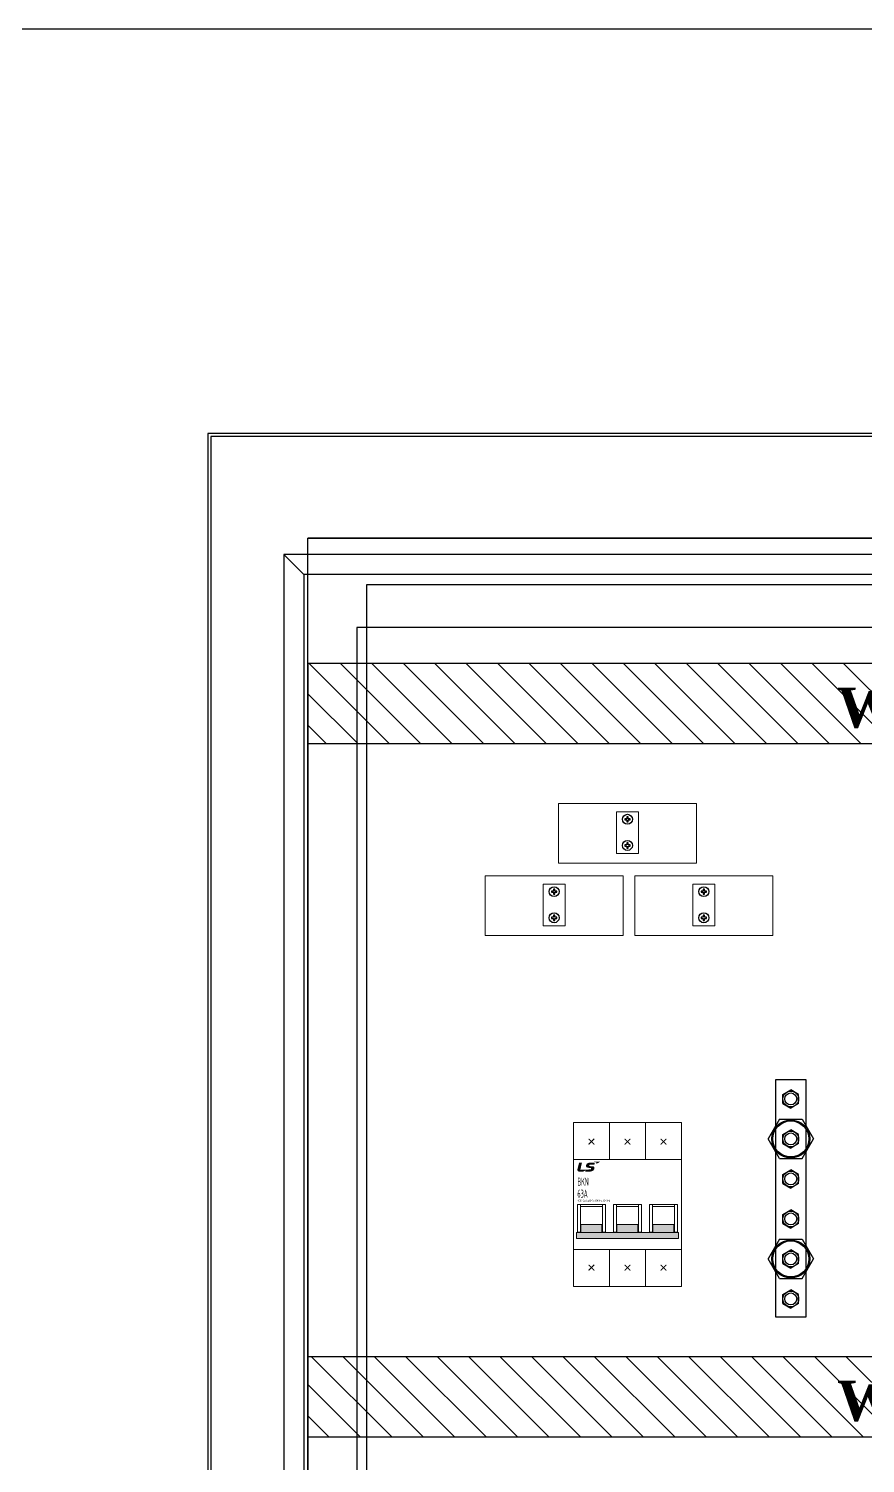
# Model space of a CAD drawing. Header units: millimetres. Extents: x 0 to 3565, y 0 to 2487.
# Drawn here: x 2103 to 2521, y 1770 to 2487 of the extents above; entities that cross this region are included whole.
import ezdxf
from ezdxf.enums import TextEntityAlignment as Align

# ---------------------------------------------------------------- set-up
doc = ezdxf.new("R2010")
doc.units = ezdxf.units.MM
doc.layers.add('10', color=4, linetype='Continuous')
doc.layers.add('2', color=2, linetype='Continuous')
doc.layers.add('hw_Text', color=7, linetype='Continuous', lineweight=13)
doc.layers.add('NET THAY', color=7, linetype='Continuous', lineweight=20)
doc.styles.add('Tahoma', font='timesbd.ttf', dxfattribs={"height": 50})
doc.styles.add('Tahoma (Input Text)', font='tahoma.ttf')
doc.styles.add('WD_IEC', font='isocp2.shx')

# ---------------------------------------------------------------- blocks, each defined once
blk = doc.blocks.new('khungtenAsean')
at = {"color": 2}
blk.add_lwpolyline([(0, 2055.35), (2906.85, 2055.35), (2906.85, 0), (0, 0)], close=True, dxfattribs=at)
at = {"color": 2, "style": 'Tahoma (Input Text)'}
for tag, p in [('KHACHHANG', (246.29, 81.05)), ('SANPHAM', (894.13, 77.5)), ('THONGTIN', (2136.15, 77.66)), ('THONGTIN', (2136.15, 17.66))]:
    blk.add_attdef(tag, p, '', height=25, dxfattribs=at)
for tag, p in [('SOLUONG', (1816.5, 48.07)), ('KICHTHUOC', (562.34, 16.65)), ('DODAY', (997.09, 16.65)), ('DODAY', (1400.38, 16.65))]:
    blk.add_attdef(tag, text='', height=25, dxfattribs=at).set_placement(p, align=Align.RIGHT)
blk.add_attdef('SO', text='', height=25, dxfattribs=at).set_placement((2853.12, 47.22), align=Align.CENTER)
blk = doc.blocks.new('*U478')
at = {"ltscale": 100}
h = blk.add_hatch(dxfattribs=at)
h.set_pattern_fill('ANSI31', color=253, scale=3.5, angle=-90, style=0)
h.set_pattern_definition([(315, (295, -0.0001), (7.85772, 7.85772), [])])
h.paths.add_polyline_path([(-102.5, 40), (-102.5, 0), (597.5, 0), (597.5, 40)])
at = {"color": 253, "ltscale": 150}
blk.add_lwpolyline([(-102.5, 40), (-102.5, 0), (597.5, 0), (597.5, 40)], close=True, dxfattribs=at)
at = {"color": 253, "ltscale": 5, "style": 'Tahoma'}
blk.add_attdef('SIZE2', text='', height=20, dxfattribs=at).set_placement((247.5, 18), align=Align.MIDDLE_CENTER)
blk = doc.blocks.new('*U12926')
at = {"color": 20, "linetype": 'ByBlock', "lineweight": 9, "const_width": 0.5}
for points in [[(-1.41, 1.41), (1.41, -1.41)], [(-1.41, -1.41), (1.41, 1.41)]]:
    blk.add_lwpolyline(points, dxfattribs=at)
blk = doc.blocks.new('*U442')
h = blk.add_hatch(color=152)
edge = h.paths.add_edge_path()
edge.add_spline(control_points=[(8.564, 2.4685), (8.9563, 2.4685), (9.1808, 2.3695), (9.1808, 2.1071), (9.1808, 1.9364), (9.0647, 1.7112), (8.9598, 1.6289), (8.7187, 1.4434), (8.5071, 1.4239), (7.3804, 1.4239), (7.3804, 1.4239), (1.9845, 1.4239), (1.9845, 1.4239), (1.9845, 1.4239), (3.0765, 6), (3.0765, 6), (3.0765, 6), (1.2699, 6), (1.2699, 6), (1.1455, 6), (1.099, 5.9656), (1.0613, 5.8181), (1.0613, 5.8181), (0.0442, 1.6058), (0.0442, 1.6058), (-0.1471, 0.7691), (0.2857, 0), (1.2486, 0), (2.2111, 0), (2.7619, 0), (3.5799, 0), (4.1541, 0), (4.8861, 0.4936), (5.2879, 1.0618), (5.3385, 1.1329), (5.4271, 1.146), (5.3916, 0.9943), (5.3208, 0.6944), (5.236, 0.3324), (5.2144, 0.2429), (5.1738, 0.067), (5.266, 0), (5.3495, 0), (5.3495, 0), (7.4326, 0), (8.0953, 0), (10.4251, 0), (11.3139, 1.1151), (11.4147, 2.4436), (11.4656, 3.1179), (10.9845, 3.6322), (9.6483, 3.6322), (9.6483, 3.6322), (8.9865, 3.6322), (8.6221, 3.6322), (8.2547, 3.6322), (7.8802, 3.7638), (7.8802, 4.0914), (7.8802, 4.4268), (8.308, 4.7296), (8.8585, 4.7296), (8.8585, 4.7296), (11.3596, 4.7296), (11.3596, 4.7296), (11.3596, 4.7296), (11.5587, 5.5206), (11.6019, 5.7037), (11.6558, 5.9342), (11.5877, 6), (11.4182, 6), (11.4182, 6), (8.3288, 6), (8.3288, 6), (6.5328, 6), (5.7269, 4.8013), (5.7269, 3.9445), (5.7269, 3.0871), (6.4178, 2.4697), (8.1984, 2.4697), (8.1984, 2.4697), (8.564, 2.4685), (8.564, 2.4685)], knot_values=[0, 0, 0, 0, 1, 1, 1, 2, 2, 2, 3, 3, 3, 4, 4, 4, 5, 5, 5, 6, 6, 6, 7, 7, 7, 8, 8, 8, 9, 9, 9, 10, 10, 10, 11, 11, 11, 12, 12, 12, 13, 13, 13, 14, 14, 14, 15, 15, 15, 16, 16, 16, 17, 17, 17, 18, 18, 18, 19, 19, 19, 20, 20, 20, 21, 21, 21, 22, 22, 22, 23, 23, 23, 24, 24, 24, 25, 25, 25, 26, 26, 26, 27, 27, 27, 27], degree=3, periodic=0)
h = blk.add_hatch(color=10)
edge = h.paths.add_edge_path()
edge.add_spline(control_points=[(10.5597, 6.7227), (10.5597, 6.7227), (15.5292, 6.7227), (15.5292, 6.7227), (15.5292, 6.7227), (12.5227, 5.194), (12.5227, 5.194), (12.5227, 5.194), (12.6282, 5.6846), (12.6608, 5.831), (12.6957, 5.9856), (12.6412, 6.0887), (12.451, 6.1474), (12.2549, 6.2072), (10.5597, 6.7227), (10.5597, 6.7227)], knot_values=[0, 0, 0, 0, 1, 1, 1, 2, 2, 2, 3, 3, 3, 4, 4, 4, 5, 5, 5, 5], degree=3, periodic=0)
at = {"layer": 'Defpoints', "color": 2, "linetype": 'ByBlock', "lineweight": 9}
blk.add_line((5.7544, 3), (5.7544, 3), dxfattribs=at)
blk = doc.blocks.new('*U469')
at = {"linetype": 'ByBlock', "lineweight": 9}
h = blk.add_hatch(color=253, dxfattribs=at)
h.dxf.hatch_style = 1
h.paths.add_polyline_path([(52.5, -17), (52.5, -14), (1.5, -14), (1.5, -17)])
h = blk.add_hatch(color=254, dxfattribs=at)
h.dxf.hatch_style = 1
h.paths.add_polyline_path([(14.25, -14), (14.25, -10), (3.75, -10), (3.75, -14)])
h = blk.add_hatch(color=254, dxfattribs=at)
h.dxf.hatch_style = 1
h.paths.add_polyline_path([(32.25, -14), (32.25, -10), (21.75, -10), (21.75, -14)])
h = blk.add_hatch(color=254, dxfattribs=at)
h.dxf.hatch_style = 1
h.paths.add_polyline_path([(50.25, -14), (50.25, -10), (39.75, -10), (39.75, -14)])
at = {"color": 0, "linetype": 'ByBlock', "lineweight": 9}
for p, q in [((18, 22.5), (18, 41)), ((36, 22.5), (36, 41)), ((18, -22.5), (18, -41)), ((36, -22.5), (36, -41))]:
    blk.add_line(p, q, dxfattribs=at)
at = {"color": 0, "linetype": 'ByBlock', "lineweight": 18}
for points in [[(0, -41), (54, -41), (54, 41), (0, 41)], [(0, -22.5), (54, -22.5), (54, 22.5), (0, 22.5)]]:
    blk.add_lwpolyline(points, close=True, dxfattribs=at)
at = {"color": 0, "linetype": 'ByBlock', "lineweight": 9}
for points in [[(14.5, -1), (14.5, 0), (3.5, 0), (3.5, -1), (3.5, 0), (2, 0), (2, -13.75), (3.5, -13.75), (3.5, -1), (14.5, -1), (14.5, -13.75), (16, -13.75), (16, 0), (14.5, 0)], [(32.5, -1), (32.5, 0), (21.5, 0), (21.5, -1), (21.5, 0), (20, 0), (20, -13.75), (21.5, -13.75), (21.5, -1), (32.5, -1), (32.5, -13.75), (34, -13.75), (34, 0), (32.5, 0)], [(50.5, -1), (50.5, 0), (39.5, 0), (39.5, -1), (39.5, 0), (38, 0), (38, -13.75), (39.5, -13.75), (39.5, -1), (50.5, -1), (50.5, -13.75), (52, -13.75), (52, 0), (50.5, 0)], [(1.5, -14), (52.5, -14), (52.5, -17), (1.5, -17)], [(3.75, -10), (14.25, -10), (14.25, -14), (3.75, -14)], [(21.75, -10), (32.25, -10), (32.25, -14), (21.75, -14)], [(39.75, -10), (50.25, -10), (50.25, -14), (39.75, -14)]]:
    blk.add_lwpolyline(points, close=True, dxfattribs=at)
for p in [(9, 31.5), (27, 31.5), (45, 31.5)]:
    blk.add_blockref('*U12926', p, dxfattribs=at)
at = {"color": 0, "linetype": 'ByBlock', "lineweight": -2, "xscale": 0.75, "yscale": 0.75, "zscale": 0.75}
blk.add_blockref('*U442', (2, 16.5), dxfattribs=at)
at = {"color": 0, "linetype": 'ByBlock', "lineweight": 9, "xscale": -1, "rotation": 180}
for p in [(9, -31.5), (27, -31.5), (45, -31.5)]:
    blk.add_blockref('*U12926', p, dxfattribs=at)
at = {"layer": 'Defpoints', "color": 8, "style": 'WD_IEC', "width": 0.75}
blk.add_text('MCB Series:BKN; BKN-c; BKN-b', height=1, dxfattribs=at).set_placement((2, 1.5))
at = {"layer": 'hw_Text', "style": 'WD_IEC', "width": 0.5, "flags": 12}
blk.add_attdef('TYPE', (2, 9.5), '', height=4, dxfattribs=at)
at = {"layer": 'hw_Text', "color": 1, "style": 'WD_IEC', "width": 0.5, "flags": 12}
blk.add_attdef('RATE', (2, 3.5), '', height=4, dxfattribs=at)
blk = doc.blocks.new('bien dong')
at = {"layer": '10'}
for p, q in [((877486.64, 3349.91), (877485.65, 3349.91)), ((877485.65, 3349.91), (877485.65, 3349.31)), ((877487.24, 3350.9), (877486.64, 3350.9)), ((877486.64, 3350.9), (877486.64, 3349.91)), ((877487.24, 3349.91), (877487.24, 3350.9)), ((877488.23, 3349.91), (877487.24, 3349.91)), ((877488.23, 3349.31), (877488.23, 3349.91)), ((877485.65, 3349.31), (877486.64, 3349.31)), ((877486.64, 3349.31), (877486.64, 3348.32)), ((877486.64, 3348.32), (877487.24, 3348.32)), ((877487.24, 3349.31), (877488.23, 3349.31)), ((877487.24, 3348.32), (877487.24, 3349.31)), ((877486.64, 3336.84), (877485.65, 3336.84)), ((877485.65, 3336.84), (877485.65, 3336.24)), ((877485.65, 3336.24), (877486.64, 3336.24)), ((877487.24, 3337.83), (877486.64, 3337.83)), ((877486.64, 3337.83), (877486.64, 3336.84)), ((877486.64, 3336.24), (877486.64, 3335.25)), ((877487.24, 3336.84), (877487.24, 3337.83)), ((877488.23, 3336.84), (877487.24, 3336.84)), ((877487.24, 3336.24), (877488.23, 3336.24)), ((877487.24, 3335.25), (877487.24, 3336.24)), ((877488.23, 3336.24), (877488.23, 3336.84)), ((877486.64, 3335.25), (877487.24, 3335.25))]:
    blk.add_line(p, q, dxfattribs=at)
for centre in [(877486.94, 3349.61), (877486.94, 3336.54)]:
    blk.add_circle(centre, 2.49, dxfattribs=at)
at = {"layer": 'NET THAY', "color": 0}
for points in [[(877452.48, 3357.49), (877521.4, 3357.49), (877521.4, 3327.75), (877452.48, 3327.75)], [(877481.43, 3353.31), (877492.45, 3353.31), (877492.45, 3332.46), (877481.43, 3332.46)]]:
    blk.add_lwpolyline(points, close=True, dxfattribs=at)
blk = doc.blocks.new('*U480')
at = {"ltscale": 100}
h = blk.add_hatch(dxfattribs=at)
h.set_pattern_fill('ANSI31', color=253, scale=3.5, angle=-90, style=0)
h.set_pattern_definition([(315, (-223.195, 8e-05), (7.85772, 7.85772), [])])
h.paths.add_polyline_path([(-361.6, 40), (-361.6, 0), (338.4, 0), (338.4, 40)])
at = {"color": 253, "ltscale": 150}
blk.add_lwpolyline([(-361.6, 40), (-361.6, 0), (338.4, 0), (338.4, 40)], close=True, dxfattribs=at)
at = {"color": 253, "ltscale": 5, "style": 'Tahoma'}
blk.add_attdef('SIZE2', text='', height=20, dxfattribs=at).set_placement((-11.6, 18), align=Align.MIDDLE_CENTER)
blk = doc.blocks.new('Hex Head Screw - 10 mm top')
at = {"color": 0, "linetype": 'Continuous'}
for p, q in [((-7.9, 4.5), (0, 9.1)), ((-7.9, -4.5), (-7.9, 4.5)), ((7.9, 4.5), (0, 9.1)), ((7.9, -4.5), (7.9, 4.5)), ((-7.9, -4.5), (0, -9.1)), ((7.9, -4.5), (0, -9.1))]:
    blk.add_line(p, q, dxfattribs=at)
blk.add_circle((0, 0), 7.87, dxfattribs=at)
blk = doc.blocks.new('Su 25')
at = {"color": 1, "linetype": 'Continuous'}
for p, q in [((-5.67, 9.82), (-11.34, 0)), ((-5.67, 9.82), (5.67, 9.82)), ((5.67, 9.82), (11.34, 0)), ((-5.67, -9.82), (-11.34, 0)), ((5.67, -9.82), (11.34, 0)), ((-5.67, -9.82), (5.67, -9.82))]:
    blk.add_line(p, q, dxfattribs=at)
at = {"color": 1}
for radius in [9.5, 9]:
    blk.add_circle((0, 0), radius, dxfattribs=at)
blk.add_circle((0, 0), 3)
at = {"xscale": 0.5, "yscale": 0.5, "zscale": 0.5}
blk.add_blockref('Hex Head Screw - 10 mm top', (0, 0), dxfattribs=at)
blk = doc.blocks.new('Nut')
blk.add_circle((0, 0), 3)
at = {"xscale": 0.5, "yscale": 0.5, "zscale": 0.5}
blk.add_blockref('Hex Head Screw - 10 mm top', (0, 0), dxfattribs=at)
blk = doc.blocks.new('*U472')
at = {"color": 7, "true_color": 0xffffff}
blk.add_lwpolyline([(118.76, 7.5), (118.76, -7.5), (0, -7.5), (0, 7.5)], close=True, dxfattribs=at)
at = {"rotation": 270}
for name, p in [('Su 25', (29.11, 0)), ('Su 25', (89.11, 0)), ('Nut', (9.11, 0)), ('Nut', (29.11, 0)), ('Nut', (49.11, 0)), ('Nut', (69.11, 0)), ('Nut', (89.11, 0)), ('Nut', (109.11, 0))]:
    blk.add_blockref(name, p, dxfattribs=at)

msp = doc.modelspace()

# ---------------------------------------------------------------- linework, layer by layer
at = {"color": 7}
msp.add_line((2230.34, 2224.08), (2240.34, 2214.08), dxfattribs=at)
msp.add_line((2242.34, 2083.56), (2242.34, 2124.56))
for points in [[(2192.34, 1184.58), (2992.34, 1184.58), (2992.34, 2284.58), (2192.34, 2284.58)], [(2193.84, 1186.08), (2990.84, 1186.08), (2990.84, 2283.08), (2193.84, 2283.08)], [(2230.34, 1222.58), (2954.34, 1222.58), (2954.34, 2224.08), (2230.34, 2224.08)], [(2240.34, 1232.58), (2944.34, 1232.58), (2944.34, 2214.08), (2240.34, 2214.08)]]:
    msp.add_lwpolyline(points, close=True, dxfattribs=at)
msp.add_lwpolyline([(2242.34, 2232.31), (2942.34, 2232.31), (2942.34, 1232.31), (2242.34, 1232.31)], close=True)
at = {"color": 1}
msp.add_lwpolyline([(2271.84, 2209.08), (2912.84, 2209.08), (2912.84, 1237.58), (2271.84, 1237.58)], close=True, dxfattribs=at)
at = {"color": 5}
msp.add_lwpolyline([(2266.84, 1259.08), (2917.84, 1259.08), (2917.84, 2187.58), (2266.84, 2187.58)], close=True, dxfattribs=at)
at = {"layer": '2', "color": 7}
for p, q in [((2942.34, 2232.31), (2242.34, 2232.31)), ((2242.34, 2146.31), (2242.34, 1232.31))]:
    msp.add_line(p, q, dxfattribs=at)

# ---------------------------------------------------------------- block references
at = {"color": 7, "xscale": 1.210000000006402, "yscale": 1.210000000006402, "zscale": 1.210000000006402}
msp.add_blockref('khungtenAsean', (0, 0), dxfattribs=at)
at = {"ltscale": 5}
for name, p in [('*U478', (2344.84, 2129.56)), ('*U480', (2603.94, 1782.95))]:
    msp.add_blockref(name, p, dxfattribs=at).add_auto_attribs({'SIZE2': 'W40x700mm'})
at = {"rotation": 90}
msp.add_blockref('*U472', (2483.64, 1842.74), dxfattribs=at)
at = {"color": 0, "linetype": 'ByBlock', "lineweight": 9}
msp.add_blockref('*U469', (2375, 1899.01), dxfattribs=at).add_auto_attribs({'TYPE': 'BKN', 'RATE': '63A'})
at = {"layer": 'NET THAY', "color": 0}
for p in [(-875084.93, -1257.93), (-875121.57, -1294.11), (-875046.74, -1294.11)]:
    msp.add_blockref('bien dong', p, dxfattribs=at)

doc.saveas('drawing.dxf')
